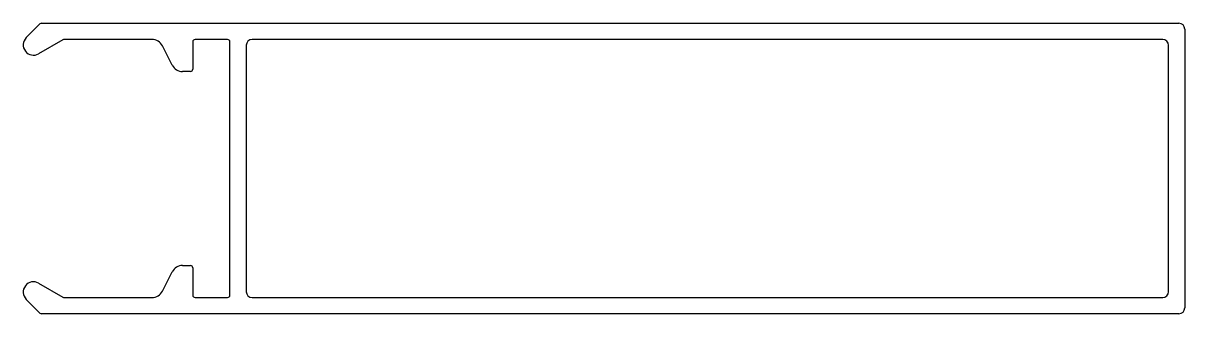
# Model space of a CAD drawing. Extents: x 367.9 to 467.9, y 582.1 to 607.1.
import ezdxf

# ---------------------------------------------------------------- set-up
doc = ezdxf.new("R2010")
doc.units = 0
doc.layers.get('0').update_dxf_attribs({"linetype": 'CONTINUOUS'})

msp = doc.modelspace()

# ---------------------------------------------------------------- linework, layer by layer
for p, q in [((368.118, 605.879), (369.301, 607.061)), ((369.442, 607.12), (467.359, 607.12)), ((467.859, 606.62), (467.859, 582.62)), ((371.272, 605.693), (369.185, 604.488)), ((378.948, 605.72), (371.372, 605.72)), ((380.681, 603.517), (379.839, 605.173)), ((382.459, 605.52), (382.459, 603.17)), ((385.459, 605.72), (382.659, 605.72)), ((385.659, 583.72), (385.659, 605.52)), ((387.059, 605.22), (387.059, 584.02)), ((465.959, 605.72), (387.559, 605.72)), ((466.459, 584.02), (466.459, 605.22)), ((382.259, 602.97), (381.573, 602.97)), ((381.573, 586.27), (382.259, 586.27)), ((382.459, 586.07), (382.459, 583.72)), ((379.839, 584.067), (380.681, 585.723)), ((369.185, 584.751), (371.272, 583.547)), ((369.301, 582.178), (368.118, 583.361)), ((371.372, 583.52), (378.948, 583.52)), ((382.659, 583.52), (385.459, 583.52)), ((387.559, 583.52), (465.959, 583.52)), ((467.359, 582.12), (369.442, 582.12))]:
    msp.add_line(p, q)
for centre, radius, start, end in [((369.442, 606.92), 0.2, 90, 135), ((467.359, 606.62), 0.5, 0, 90), ((368.743, 605.254), 0.884, 135, 300), ((371.372, 605.52), 0.2, 90, 120), ((378.948, 604.72), 1, 26.95218, 90), ((382.659, 605.52), 0.2, 90, 180), ((385.459, 605.52), 0.2, 0, 90), ((387.559, 605.22), 0.5, 90, 180), ((465.959, 605.22), 0.5, 0, 90), ((381.573, 603.97), 1, 206.95218, 270), ((382.259, 603.17), 0.2, 270, 360), ((381.573, 585.27), 1, 90, 153.04782), ((382.259, 586.07), 0.2, 0, 90), ((368.743, 583.986), 0.884, 60, 225), ((378.948, 584.52), 1, 270, 333.04782), ((387.559, 584.02), 0.5, 180, 270), ((465.959, 584.02), 0.5, 270, 0), ((371.372, 583.72), 0.2, 240, 270), ((382.659, 583.72), 0.2, 180, 270), ((385.459, 583.72), 0.2, 270, 360), ((369.442, 582.32), 0.2, 225, 270), ((467.359, 582.62), 0.5, 270, 0)]:
    msp.add_arc(centre, radius, start, end)

doc.saveas('drawing.dxf')
